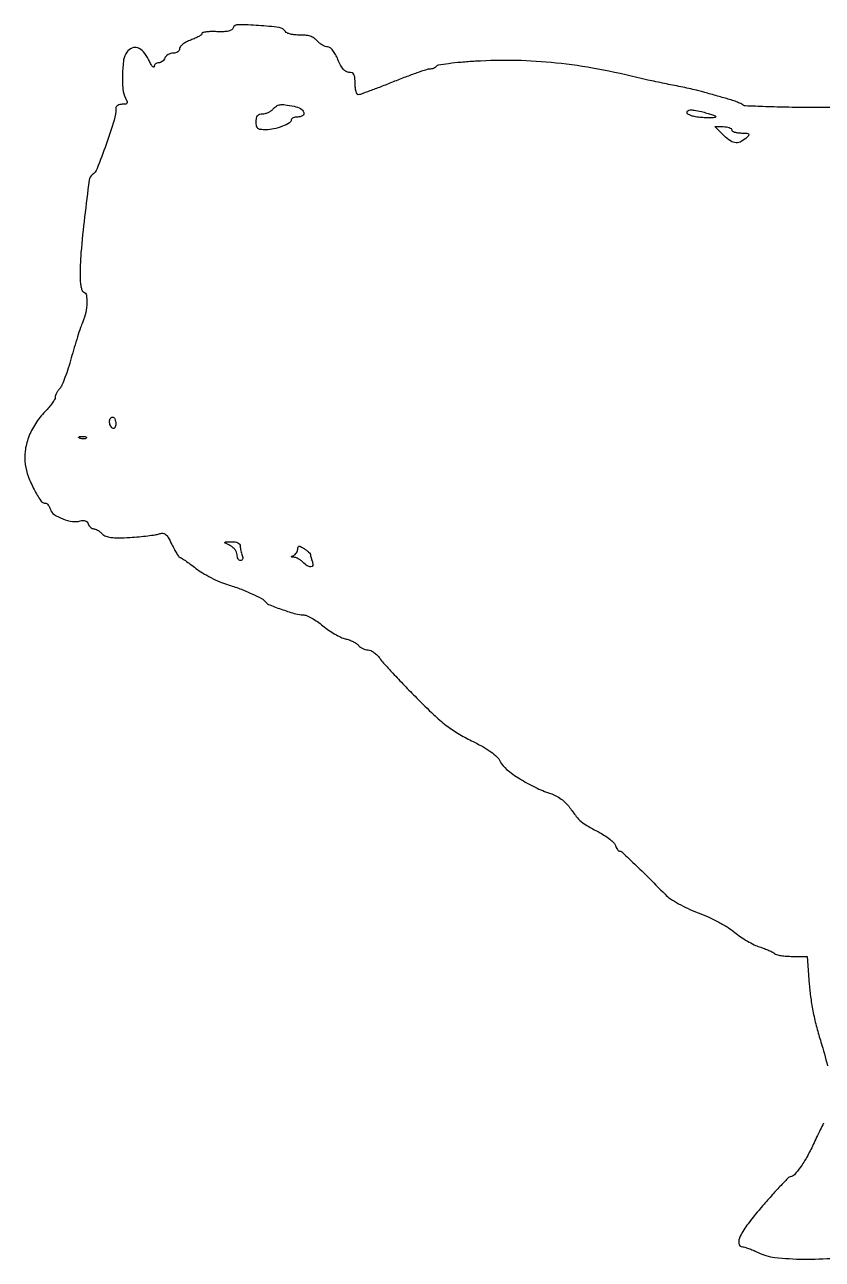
# Model space of a CAD drawing. Extents: x 0 to 703, y 1 to 404.
# Drawn here: x 0.4 to 250.4, y 17.1 to 403.9 of the extents above; entities that cross this region are included whole.
import ezdxf

# ---------------------------------------------------------------- set-up
doc = ezdxf.new("R2010")
doc.units = 0

msp = doc.modelspace()

# ---------------------------------------------------------------- linework, layer by layer
for points in [[(258.493809, 377.903533, 0.004511), (248.45, 377.995979, -0.003501), (239.929649, 378.057195, -0.005473), (232.598125, 378.241491, -0.001809), (226.287328, 378.492129, -0.169715), (225.45, 378.82612, 0.076931), (224.828857, 379.217454, 0.011504), (223.457188, 379.774299, 0.012703), (221.792552, 380.357945, 0.010649), (220, 380.893881, -0.000453), (218.057513, 381.431746, -0.00035), (215.940625, 382.02156, -0.000353), (213.964148, 382.575247, -0.000847), (212.5, 382.989206, 0.010998), (210.946419, 383.394581, 0.003511), (208.61875, 383.930316, 0.003502), (206.017149, 384.490795, 0.003902), (203.5, 384.994195, -0.002756), (200.946319, 385.498814, -0.002287), (198.234375, 386.063183, -0.002308), (195.754258, 386.603138, -0.006235), (194, 387.016578, 0.015279), (180.019412, 390.045698, 0.019682), (167.01102, 391.92472, 0.02064), (154.430133, 392.716124, 0.020223), (141.740365, 392.476367, 0.006781), (137.193608, 392.144356, 0.010452), (133.273741, 391.72191, 0.005154), (130.002681, 391.265731, 0.220563), (129.431348, 390.888918, -0.102279), (129.109243, 390.548267, -0.051883), (128.590857, 390.26112, -0.048457), (127.971549, 390.065915, -0.052173), (127.341576, 390, 0.079539), (126.329532, 389.837981, 0.004572), (123.339324, 388.825, 0.006875), (119.792585, 387.532242, 0.004991), (115.87999, 386, -0.003189), (112.007361, 384.467285, -0.004698), (108.585447, 383.175, -0.002268), (105.66646, 382.118868, -0.085866), (104.979397, 382, -0.28062), (104.601443, 382.230255, -0.050947), (104.287698, 383.028125, -0.041783), (104.071021, 384.158852, -0.026459), (104, 385.5, 0.022951), (103.918029, 387.284827, 0.101259), (103.614899, 388.287385, 0.170804), (103.03622, 388.812603, 0.099998), (102.10858, 389, -0.13378), (101.176838, 389.25384, -0.080461), (100.289185, 389.990248, -0.057639), (99.438251, 391.227323, -0.026699), (98.616677, 393, 0.028965), (97.855535, 394.622974, 0.046174), (97.005073, 395.896685, 0.05749), (96.149085, 396.734954, 0.166536), (95.375392, 397, -0.09002), (94.628098, 397.135642, -0.041419), (93.730716, 397.560202, -0.039246), (92.834688, 398.177355, -0.043715), (92.080599, 398.907069, 0.071503), (91.112846, 399.744928, 0.062832), (89.905935, 400.320984, 0.053936), (88.427436, 400.639292, 0.033168), (86.645986, 400.706973, -0.029804), (85.144472, 400.753913, -0.036429), (83.758699, 400.982765, -0.039517), (82.659446, 401.341545, -0.156956), (82.125877, 401.796327, 0.224751), (80.210888, 403.037509, 0.016187), (73.75381, 403.68891, 0.014535), (67.251433, 403.943311, 0.325596), (65.803588, 402.910764, -0.184618), (65.316463, 402.316778, -0.074342), (64.322177, 401.93069, -0.048064), (62.805935, 401.738747, -0.018343), (60.674967, 401.753266, 0.015612), (58.882685, 401.775262, 0.025811), (57.373272, 401.668578, 0.023788), (56.236575, 401.473761, 0.351907), (56, 401.179253, -0.239606), (55.810808, 400.807121, -0.025438), (54.971875, 400.258386, -0.026975), (53.840893, 399.677553, -0.018384), (52.5, 399.13616, 0.033918), (51.16023, 398.546216, 0.043687), (50.028125, 397.820708, 0.05004), (49.238055, 397.07394, 0.18031), (49, 396.435272, -0.140235), (48.843412, 395.887948, -0.099926), (48.403281, 395.421611, -0.085166), (47.745032, 395.10754, -0.068925), (46.968615, 395, 0.068006), (46.149006, 394.888006, 0.06271), (45.364866, 394.559375, 0.06668), (44.732868, 394.073641, 0.104363), (44.361626, 393.5, -0.074185), (44.037471, 392.926569, -0.064359), (43.545909, 392.440625, -0.06686), (42.968559, 392.111903, -0.096313), (42.393011, 392, 0.088491), (41.861027, 391.905105, 0.094718), (41.408741, 391.632812, 0.099846), (41.105881, 391.226868, 0.110623), (40.998446, 390.75, -0.536314), (40.823295, 390.63399, -0.128087), (40.483742, 390.89445, -0.036252), (39.921883, 391.735047, -0.013277), (39.248446, 392.997063, 0.058924), (37.644101, 395.438674, 0.13579), (35.848363, 396.671997, 0.187597), (34.065274, 396.602427, 0.12882), (32.456295, 395.337866, 0.128102), (31.454989, 392.926938, 0.027407), (31.071327, 388.371802, 0.028531), (31.199854, 383.752718, 0.101984), (32.035184, 380.934259, -0.027829), (32.523691, 379.885067, -0.217658), (32.498217, 379.360441, -0.243659), (32.091596, 379.072818, -0.034424), (31.035184, 379, 0.058114), (30.256798, 378.909223, 0.077271), (29.597835, 378.6411, 0.09603), (29.156306, 378.244267, 0.163224), (29, 377.778214, -0.074394), (28.432404, 373.984538, -0.01045), (25.9503, 366.44226, -0.007398), (23.140183, 358.829651, -0.144552), (21.630111, 356.865902, 0.205985), (20.652515, 355.221491, 0.002983), (19.215024, 343.698502, 0.008757), (18.089891, 332.555201, 0.023004), (17.791854, 324.528811, 0.025537), (17.88472, 322.981503, 0.035587), (18.135911, 321.617779, 0.038581), (18.490626, 320.583605, 0.213535), (18.913567, 320.195478, -0.273325), (19.769289, 319.210771, -0.053451), (19.952609, 316.771448, -0.047605), (19.5673, 313.752075, -0.044338), (18.614289, 310.783927, 0.01826), (17.938894, 309.004622, 0.00483), (16.992063, 306.114654, 0.004895), (15.978167, 302.803664, 0.005015), (15.037711, 299.5, -0.010559), (14.094589, 296.321248, -0.012817), (13.072282, 293.386245, -0.011427), (12.098861, 290.974778, -0.081982), (11.423422, 289.921259, 0.033142), (10.878682, 289.230061, 0.031236), (10.41813, 288.459543, 0.032745), (10.098173, 287.725032, 0.086553), (10, 287.162158, -0.134793), (9.823439, 286.519124, -0.019849), (9.081943, 285.376514, -0.021196), (8.071389, 284.068267, -0.016787), (6.8747, 282.740898, 0.047593), (3.788333, 278.862199, 0.054411), (1.649524, 274.633852, 0.05794), (0.569786, 270.293787, 0.069214), (0.612418, 266.082685, 0.052256), (1.558289, 262.420371, 0.031408), (3.390423, 258.31727, 0.025544), (5.475682, 254.789366, 0.251587), (6.945157, 254, -0.168078), (7.341908, 253.862752, -0.05877), (7.77566, 253.430649, -0.050283), (8.177118, 252.80351, -0.040422), (8.480391, 252.061784, 0.172507), (9.683674, 250.475595, 0.053424), (12.390301, 249.089072, 0.053171), (15.454834, 248.272444, 0.115893), (17.865875, 248.457431, -0.063573), (18.705423, 248.610511, -0.103048), (19.419899, 248.501074, -0.116012), (19.973862, 248.131485, -0.09656), (20.350191, 247.529801, 0.05823), (20.656784, 246.944803, 0.05907), (21.088739, 246.449379, 0.0651), (21.574719, 246.112811, 0.119487), (22.040044, 246, -0.099591), (22.571601, 245.893063, -0.033637), (23.281245, 245.537661, -0.031899), (24.033136, 245.028407, -0.031584), (24.716778, 244.426079, 0.102635), (25.85859, 243.676623, 0.061089), (27.438748, 243.26596, 0.037421), (29.756421, 243.132715, 0.010402), (33.39535, 243.27173, 0.007621), (36.26621, 243.485222, 0.008584), (39.017236, 243.779698, 0.007972), (41.345243, 244.107164, 0.045338), (42.556945, 244.411797, -0.095981), (43.701027, 244.579497, -0.163697), (44.59245, 244.233391, -0.090382), (45.438491, 243.220041, -0.017128), (46.556945, 241.077619, 0.010881), (47.343996, 239.522975, 0.016502), (48.101333, 238.210636, 0.011232), (48.775754, 237.178702, 0.242039), (49.08589, 237.011473, -0.141541), (49.466345, 236.893454, -0.004684), (50.79632, 236.00031, -0.008586), (52.352019, 234.894569, -0.005834), (54.08589, 233.585326, 0.029151), (56.173832, 232.156467, 0.017134), (58.81898, 230.685252, 0.017105), (61.573184, 229.391608, 0.027834), (64, 228.507808, -0.016314), (67.893913, 227.190458, -0.017452), (71.605606, 225.64846, -0.015773), (74.677048, 224.125986, -0.101751), (76, 223.023972, 0.132557), (77.255516, 222.101295, 0.00966), (81.322001, 220.612901, 0.01276), (85.407333, 219.322109, 0.070244), (87.688819, 219, -0.100422), (88.772065, 218.78022, -0.025681), (90.390047, 217.995258, -0.02511), (92.181617, 216.888792, -0.023138), (93.904724, 215.579601, 0.022736), (95.687286, 214.222978, 0.020155), (97.657224, 212.974804, 0.02064), (99.523182, 211.995794, 0.056487), (100.93024, 211.515322, -0.033535), (102.139984, 211.163197, -0.029221), (103.350673, 210.638839, -0.030335), (104.39098, 210.032383, -0.072533), (105.053347, 209.435721, 0.06441), (105.643973, 208.886124, 0.044359), (106.432692, 208.421743, 0.044487), (107.28741, 208.105328, 0.066508), (108.07576, 208, -0.10878), (108.905868, 207.817238, -0.046184), (109.896588, 207.242441, -0.042789), (110.880464, 206.407752, -0.043335), (111.703315, 205.421077, 0.031388), (112.906741, 203.90598, 0.003638), (115.836193, 200.705938, 0.004365), (119.384892, 196.951895, 0.003551), (123.249683, 192.991005, 0.008593), (128.56321, 187.803587, 0.023393), (132.551349, 184.379647, 0.029701), (136.246796, 181.833709, 0.023895), (140.491368, 179.536347, -0.014126), (143.987115, 177.731654, -0.030157), (146.55317, 176.104538, -0.039473), (148.361907, 174.567683, -0.077739), (149.474257, 173.049781, 0.103867), (151.470602, 170.602385, 0.028504), (155.534422, 167.685398, 0.028771), (160.405008, 164.973449, 0.035446), (165.233173, 163.046907, -0.046175), (166.879701, 162.348659, -0.034669), (168.545418, 161.298109, -0.034719), (170.04692, 160.029813, -0.046858), (171.200261, 158.678001, 0.013895), (173.300179, 155.860404, 0.049682), (174.858496, 154.245439, 0.045436), (176.77323, 152.898182, 0.010297), (180.260261, 150.985263, -0.022071), (182.123436, 149.905343, -0.025798), (183.785851, 148.715984, -0.026076), (185.066138, 147.582305, -0.122026), (185.577649, 146.75, 0.033666), (185.841753, 146.080068, 0.044325), (186.174464, 145.514062, 0.051271), (186.522592, 145.119104, 0.188663), (186.827012, 145, -0.189266), (187.558755, 144.712722, -0.002683), (191.06284, 141.424826, -0.006235), (195.42337, 137.184577, -0.002729), (201.102738, 131.460247, 0.051167), (202.784905, 130.064659, 0.020453), (205.341072, 128.499545, 0.019365), (208.354039, 126.969889, 0.018758), (211.508093, 125.66031, -0.018903), (214.645677, 124.356505, -0.014949), (217.936141, 122.719967, -0.015202), (220.901446, 121.014935, -0.035958), (222.968116, 119.526638, 0.023728), (224.788103, 118.147221, 0.01755), (226.920506, 116.792383, 0.017821), (229.029805, 115.652967, 0.037603), (230.752958, 114.955773, -0.012641), (232.25715, 114.432844, -0.014103), (233.678369, 113.851861, -0.013501), (234.857233, 113.292162, -0.069221), (235.45, 112.879198, 0.127964), (236.088151, 112.537038, 0.02049), (237.487456, 112.258264, 0.021525), (239.201224, 112.064421, 0.017399), (241.051979, 112), (245.703958, 112), (246.315321, 103.25, 0.017821), (246.772075, 98.932333, 0.014403), (247.56006, 94.33741, 0.014062), (248.637317, 89.66856, 0.01461), (249.963342, 85.12742, -0.025276), (251.975942, 77.64568, -0.036606)], [(250.815547, 59.768457, 0.002628), (249.766575, 57.664073, 0.002626), (248.619187, 55.300369, 0.002894), (247.533755, 53, -0.018408), (245.548423, 49.109921, -0.02789), (243.516424, 45.900849, -0.028606), (241.647169, 43.577167, -0.189955), (240.339707, 42.92821, 0.180526), (239.809855, 42.677151, 0.00288), (237.470102, 40.2416, 0.007163), (234.781064, 37.327513, 0.004638), (231.75, 33.883114, 0.013688), (227.128525, 28.226289, 0.049125), (224.656131, 24.278032, 0.140577), (224.237966, 22.005417, 0.385977), (225.346362, 21, -0.071761), (226.076583, 20.894654, -0.015347), (227.297049, 20.493934, -0.015741), (228.694534, 19.936709, -0.014418), (230.096362, 19.277222, 0.089825), (235.529323, 17.659552, 0.024346), (244.521154, 17.105489, 0.025342), (254.186575, 17.471167, 0.040218)]]:
    msp.add_lwpolyline(points, format="xyb")
for points in [[(84.875, 378.375, -0.075887), (86.921599, 377.630532, -0.189388), (87.924622, 376.430212, -0.353294), (87.548689, 375.423717, -0.13433), (86, 375, 0.040072), (85.234204, 374.938528, 0.059372), (84.5875, 374.753401, 0.078085), (84.147651, 374.481749, 0.218815), (84, 374.160515, -0.267455), (83.426289, 373.164696, -0.037818), (81.211432, 372.095222, -0.040006), (78.502659, 371.274261, -0.053628), (75.952947, 371, -0.031189), (74.372176, 371.098701, -0.145465), (73.545295, 371.461653, -0.171325), (73.125494, 372.179921, -0.047426), (73, 373.5, -0.044965), (73.105807, 374.674174, -0.121927), (73.446057, 375.431216, -0.148423), (74.050897, 375.854896, -0.079255), (74.960573, 376, 0.063163), (75.80574, 376.107194, 0.042626), (76.723997, 376.429452, 0.042661), (77.573198, 376.902218, 0.063778), (78.210573, 377.461963, -0.064452), (79.325437, 378.438393, -0.114096), (80.462286, 378.870678, -0.070199), (82.03766, 378.864354, -0.013304)], [(217, 375.074317, -0.381187), (216.806265, 374.857121, -0.015704), (215.678125, 374.76366, -0.020444), (214.225426, 374.748598, -0.012214), (212.5, 374.843488, -0.021666), (210.633522, 375.073646, -0.044839), (209.213429, 375.444795, -0.063037), (208.289217, 375.915616, -0.248357), (208, 376.461963, -0.234951), (208.267963, 377.000737, -0.150236), (208.938228, 377.245017, -0.058023), (210.216684, 377.162231, -0.011095), (212.5, 376.692792, -0.01165), (214.22485, 376.255565, -0.018427), (215.678125, 375.792595, -0.012939), (216.817084, 375.349351, -0.302171)], [(222, 371, 0.258521), (222.21302, 370.615537, 0.061103), (222.902232, 370.29375, 0.047861), (223.894767, 370.072728, 0.030875), (225.071429, 370, -0.011981), (226.723279, 369.960412, -0.149392), (227.306165, 369.75126, -0.394789), (227.374009, 369.373461, -0.054293), (226.821429, 368.694046, -0.064685), (225.01166, 367.317344, -0.14762), (223.356774, 366.933344, -0.131466), (221.636872, 367.515831, -0.046714), (219.603422, 369.164725), (216.706844, 372), (219.353422, 372, -0.035961), (220.367037, 371.927004, -0.054424), (221.222568, 371.70625, -0.071223), (221.808868, 371.383305, -0.235494)], [(29, 278.940983, -0.047867), (28.928459, 278.195401, -0.104212), (28.70625, 277.66835, -0.181468), (28.378123, 277.441401, -0.202618), (28, 277.5, -0.08825), (27.617164, 277.842344, -0.053305), (27.29375, 278.359775, -0.051278), (27.074167, 278.961978, -0.061875), (27, 279.559017, -0.067639), (27.074854, 280.109818, -0.08433), (27.29375, 280.576711, -0.09965), (27.61866, 280.888931, -0.142666), (28, 281, -0.195654), (28.381985, 280.844577, -0.086673), (28.70625, 280.395164, -0.066561), (28.926392, 279.729059, -0.0466)], [(19.729167, 274.395833, -0.126455), (19.402231, 274.202593, -0.060344), (18.916927, 274.123424, -0.05415), (18.359369, 274.160852, -0.051402), (17.8125, 274.316886, -0.054073), (17.395823, 274.538436, -0.470617), (17.37858, 274.720685, -0.168741), (17.670344, 274.862007, -0.018894), (18.416667, 274.921053, -0.028489), (19.112848, 274.910055, -0.077125), (19.592839, 274.799335, -0.208169), (19.77538, 274.614691, -0.296942)], [(68, 240.581787, 0.032815), (68.043146, 239.925091, 0.017107), (68.178303, 239.115525, 0.016939), (68.374442, 238.290883, 0.024761), (68.606989, 237.581787, -0.061217), (68.757791, 236.976385, -0.107411), (68.710497, 236.46465, -0.150596), (68.477976, 236.128472, -0.168247), (68.106989, 236, -0.163481), (67.684723, 236.141856, -0.095971), (67.325178, 236.542611, -0.077183), (67.08224, 237.140698, -0.058008), (67, 237.847186, 0.104081), (66.83441, 238.634054, 0.059986), (66.339062, 239.470519, 0.056107), (65.610445, 240.227082, 0.060761), (64.75, 240.779505, -0.003977), (63.232944, 241.526086, -0.397891), (63.158723, 241.730595, -0.288934), (63.370094, 241.874897, -0.002965), (65.25, 241.93232, -0.038834), (66.413355, 241.870577, -0.081644), (67.277165, 241.609435, -0.119525), (67.805867, 241.16913, -0.160981)], [(90, 237.841241, 0.052661), (90.038221, 237.479352, 0.013001), (90.178303, 236.897989, 0.013159), (90.374637, 236.237083, 0.012832), (90.606989, 235.581787, -0.139232), (90.702477, 234.52038, -0.352682), (90.1518, 234.05115, -0.154639), (89.015286, 234.37705, -0.049864), (87.642857, 235.5, 0.036537), (86.971414, 236.079882, 0.032289), (86.195312, 236.582566, 0.03371), (85.434201, 236.943498, 0.0791), (84.821429, 237.078947, -0.012687), (84.165423, 237.134872, -0.347711), (84.05008, 237.248905, -0.326182), (84.13181, 237.395445, -0.011978), (84.75, 237.662281, 0.088146), (85.227912, 237.961485, 0.065279), (85.632812, 238.437138, 0.064332), (85.906631, 239.009295, 0.079635), (86, 239.591807, -0.068446), (86.092837, 240.26681, -0.31197), (86.381738, 240.506534, -0.146199), (86.915351, 240.396971, -0.016351), (88, 239.767927, -0.022632), (88.76581, 239.24006, -0.029501), (89.4125, 238.686742, -0.029962), (89.879532, 238.17951, -0.172752)]]:
    msp.add_lwpolyline(points, format="xyb", close=True)

doc.saveas('drawing.dxf')
